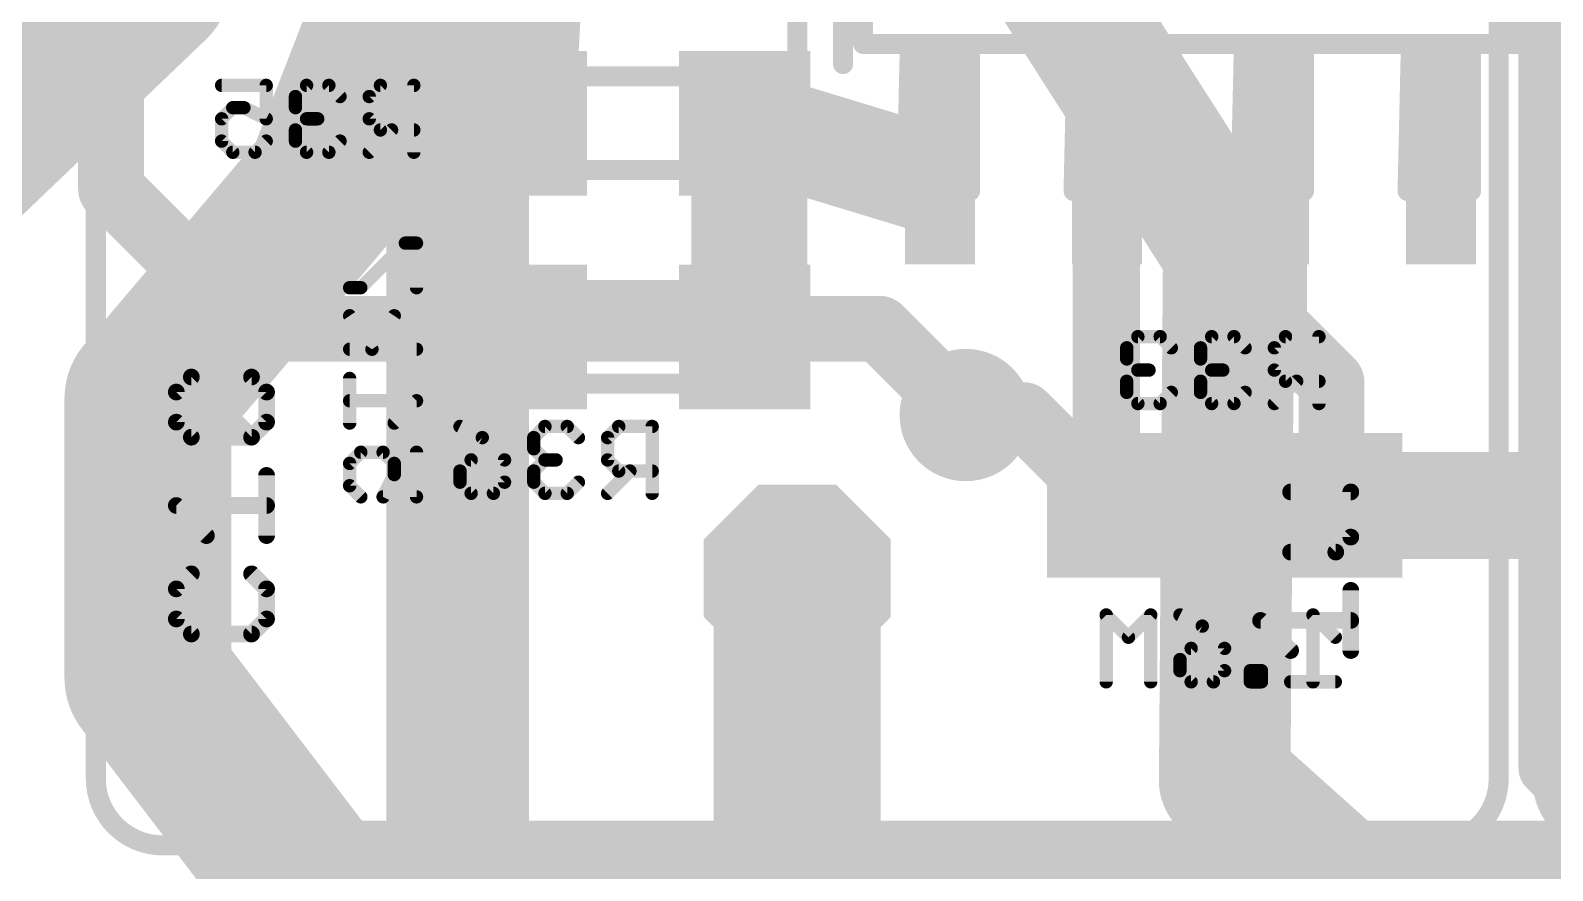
# Model space of a CAD drawing. Header units: inches. Extents: x -5 to 142, y -3 to 122.
# Drawn here: x 12.17 to 23.74, y 45.97 to 52.36 of the extents above; entities that cross this region are included whole.
import ezdxf

# ---------------------------------------------------------------- set-up
doc = ezdxf.new("R2010")
doc.units = ezdxf.units.IN
doc.header["$MEASUREMENT"] = 0
for name, color, linetype in [('1', 22, 'Continuous'), ('15', 22, 'Continuous'), ('16', 175, 'Continuous'), ('17', 82, 'Continuous'), ('18', 82, 'Continuous'), ('2', 175, 'Continuous'), ('21', 253, 'Continuous'), ('22', 253, 'Continuous'), ('25', 253, 'Continuous'), ('26', 253, 'Continuous'), ('27', 253, 'Continuous'), ('28', 253, 'Continuous'), ('52', 253, 'Continuous')]:
    doc.layers.add(name, color=color, linetype=linetype)

# ---------------------------------------------------------------- blocks, each defined once
blk = doc.blocks.new('OCTAGONP')
at = {"const_width": 0.5}
blk.add_lwpolyline([(-0.25, -0.1036), (-0.25, 0.1036), (-0.1036, 0.25), (0.1036, 0.25), (0.25, 0.1036), (0.25, -0.1036), (0.1036, -0.25), (-0.1036, -0.25), (-0.25, -0.1036), (-0.25, 0.1036)], dxfattribs=at)
blk = doc.blocks.new('ROUNDP')
at = {"const_width": 0.5}
blk.add_lwpolyline([(0, -0.25, 1), (0, 0.25, 1), (0, -0.25)], format="xyb", dxfattribs=at)
blk = doc.blocks.new('RECT')
blk.add_solid([(-0.5, -0.5), (0.5, -0.5), (-0.5, 0.5), (0.5, 0.5)])
blk = doc.blocks.new('ROUNDV')
at = {"const_width": 0.5}
blk.add_lwpolyline([(0, -0.25, 1), (0, 0.25, 1), (0, -0.25)], format="xyb", dxfattribs=at)

msp = doc.modelspace()

# ---------------------------------------------------------------- linework, layer by layer
at = {"layer": '1'}
for points, const_width in [([(15.46, 74.25), (15.46, 41.165)], 1), ([(19.625, 53.2812), (21.2812, 50.6875)], 1), ([(21.2812, 50.6875), (21.25, 46.6562)], 1), ([(18, 44.81), (18, 48.197)], 1.27), ([(21.25, 46.6562), (22.75, 45.3125)], 1)]:
    msp.add_lwpolyline(points, dxfattribs=dict(at, const_width=const_width))
for points, const_width in [([(21.5312, 50.6856, 1), (21.0313, 50.6894)], 0.5), ([(21.0705, 50.553, 1), (21.492, 50.822)], 0.5), ([(18.3175, 48.197, 1), (17.6825, 48.197)], 0.635), ([(21.4168, 46.8425, 1), (21.0832, 46.47)], 0.5), ([(21, 46.6582, 1), (21.5, 46.6543)], 0.5)]:
    msp.add_lwpolyline(points, format="xyb", dxfattribs=dict(at, const_width=const_width))
at = {"layer": '15'}
for points, const_width in [([(12.7812, 51.1562), (12.7812, 65.4688)], 0.5), ([(23.6875, 61.125), (23.6875, 46.75)], 0.4064), ([(13.8438, 50.0938), (12.7812, 51.1562)], 0.5), ([(18.625, 50.0938), (13.8438, 50.0938)], 0.5), ([(19.2812, 49.4375), (18.625, 50.0938)], 0.5), ([(23.6875, 46.75), (24.4375, 46)], 0.4064)]:
    msp.add_lwpolyline(points, dxfattribs=dict(at, const_width=const_width))
for points, const_width in [([(12.8696, 51.2446, 1), (12.6929, 51.0679)], 0.25), ([(12.6562, 51.1562, 1), (12.9062, 51.1562)], 0.25), ([(13.8438, 50.2188, 1), (13.8438, 49.9688)], 0.25), ([(13.7554, 50.0054, 1), (13.9321, 50.1821)], 0.25), ([(18.7134, 50.1821, 1), (18.5366, 50.0054)], 0.25), ([(18.625, 49.9688, 1), (18.625, 50.2188)], 0.25), ([(19.1929, 49.3491, 1), (19.3696, 49.5259)], 0.25), ([(23.7593, 46.8218, 1), (23.6157, 46.6782)], 0.2032), ([(23.5859, 46.75, 1), (23.7891, 46.75)], 0.2032)]:
    msp.add_lwpolyline(points, format="xyb", dxfattribs=dict(at, const_width=const_width))
at = {"layer": '16'}
for points, const_width in [([(13.0625, 52.75), (13.0625, 55.5)], 1.27), ([(14.4375, 51.1875), (15.5, 53.925)], 1.27), ([(15.9, 51.6562), (16.025, 53.9)], 0.8128), ([(10.1875, 50), (13.0625, 52.75)], 1.27), ([(17.6, 51.6562), (17.6, 50.0312)], 0.8128), ([(17.6, 51.6562), (18.9375, 51.25)], 0.8128), ([(13.0625, 49.5625), (14.4375, 51.1875)], 1.27), ([(20.355, 51.4142), (20.3438, 51.403)], 0.5), ([(20.3438, 51.403), (20.3438, 48.8125)], 0.5), ([(20.355, 51.4142), (20.355, 48.795)], 0.5), ([(21.625, 51.4142), (21.625, 50.125)], 0.5), ([(18.9375, 51.25), (19.085, 51.4142)], 0.4064), ([(21.625, 50.125), (22.0625, 49.6875)], 0.5), ([(13.0625, 47.4375), (13.0625, 49.5625)], 1.27), ([(22.0625, 49.6875), (22.0625, 48.7875)], 0.5), ([(19.7188, 49.4375), (19.2812, 49.4375)], 0.5), ([(20.3438, 48.8125), (19.7188, 49.4375)], 0.5), ([(22.1, 48.75), (24.85, 48.75)], 0.8128), ([(20.355, 48.795), (20.4, 48.75)], 0.5), ([(22.0625, 48.7875), (22.1, 48.75)], 0.5), ([(14.375, 45.7188), (13.0625, 47.4375)], 1.27), ([(26.8125, 45.7188), (14.375, 45.7188)], 1.27)]:
    msp.add_lwpolyline(points, dxfattribs=dict(at, const_width=const_width))
for points, const_width in [([(13.282, 52.5206, 1), (12.843, 52.9794)], 0.635), ([(12.745, 52.75, 1), (13.38, 52.75)], 0.635), ([(17.6591, 51.8507, 1), (17.5409, 51.4618)], 0.4064), ([(17.8032, 51.6562, 1), (17.3968, 51.6562)], 0.4064), ([(15.6971, 51.6676, 1), (16.1029, 51.6449)], 0.4064), ([(14.6799, 50.9824, 1), (14.1951, 51.3926)], 0.635), ([(18.8784, 51.0556, 1), (18.9966, 51.4444)], 0.4064), ([(20.4688, 51.403, 1), (20.2188, 51.403)], 0.25), ([(20.48, 51.4142, 1), (20.23, 51.4142)], 0.25), ([(20.4434, 51.3259, 1), (20.2666, 51.5026)], 0.25), ([(21.75, 51.4142, 1), (21.5, 51.4142)], 0.25), ([(14.1415, 51.3024, 1), (14.7335, 51.0726)], 0.635), ([(19.1606, 51.3464, 1), (19.0094, 51.4821)], 0.2032), ([(20.2554, 51.4914, 1), (20.4321, 51.3146)], 0.25), ([(18.8619, 51.3179, 1), (19.0131, 51.1821)], 0.2032), ([(21.7134, 50.2134, 1), (21.5366, 50.0366)], 0.25), ([(21.5, 50.125, 1), (21.75, 50.125)], 0.25), ([(13.38, 49.5625, 1), (12.745, 49.5625)], 0.635), ([(17.3968, 50.0312, 1), (17.8032, 50.0312)], 0.4064), ([(12.8201, 49.7676, 1), (13.3049, 49.3574)], 0.635), ([(22.1875, 49.6875, 1), (21.9375, 49.6875)], 0.25), ([(21.9741, 49.5991, 1), (22.1509, 49.7759)], 0.25), ([(19.2812, 49.5625, 1), (19.2812, 49.3125)], 0.25), ([(19.8071, 49.5259, 1), (19.6304, 49.3491)], 0.25), ([(19.7188, 49.3125, 1), (19.7188, 49.5625)], 0.25), ([(22.1, 48.9532, 1), (22.1, 48.5468)], 0.4064), ([(20.4434, 48.8834, 1), (20.2666, 48.7066)], 0.25), ([(20.2554, 48.7241, 1), (20.4321, 48.9009)], 0.25), ([(20.3116, 48.6616, 1), (20.4884, 48.8384)], 0.25), ([(22.1509, 48.8759, 1), (21.9741, 48.6991)], 0.25), ([(22.0116, 48.6616, 1), (22.1884, 48.8384)], 0.25), ([(20.2188, 48.8125, 1), (20.4688, 48.8125)], 0.25), ([(20.23, 48.795, 1), (20.48, 48.795)], 0.25), ([(21.9375, 48.7875, 1), (22.1875, 48.7875)], 0.25), ([(13.3148, 47.6302, 1), (12.8102, 47.2448)], 0.635), ([(12.745, 47.4375, 1), (13.38, 47.4375)], 0.635), ([(14.375, 46.0363, 1), (14.375, 45.4012)], 0.635), ([(14.1227, 45.5261, 1), (14.6273, 45.9114)], 0.635)]:
    msp.add_lwpolyline(points, format="xyb", dxfattribs=dict(at, const_width=const_width))
at = {"layer": '2', "const_width": 1}
msp.add_lwpolyline([(15.375, 44.1875), (15.375, 63.5625)], dxfattribs=at)
at = {"layer": '21', "const_width": 0.1524}
for points in [[(12.666, 46.673), (12.666, 72.327)], [(23.334, 72.327), (23.334, 46.673)], [(23.666, 46.673), (23.666, 72.327)], [(18, 66.231), (18, 49.848)], [(22.826, 46.165), (13.174, 46.165)]]:
    msp.add_lwpolyline(points, dxfattribs=at)
at = {"layer": '21'}
for points, const_width in [([(17.9619, 49.848, 1), (18.0381, 49.848)], 0.0762), ([(12.666, 46.673, 0.4142), (13.174, 46.165)], 0.1524), ([(12.7041, 46.673, 1), (12.6279, 46.673)], 0.0762), ([(12.6279, 46.673, 1), (12.7041, 46.673)], 0.0762), ([(22.826, 46.165, 0.4142), (23.334, 46.673)], 0.1524), ([(23.3721, 46.673, 1), (23.2959, 46.673)], 0.0762), ([(23.2959, 46.673, 1), (23.3721, 46.673)], 0.0762), ([(23.666, 46.673, 0.4142), (24.174, 46.165)], 0.1524), ([(23.7041, 46.673, 1), (23.6279, 46.673)], 0.0762), ([(23.6279, 46.673, 1), (23.7041, 46.673)], 0.0762), ([(13.174, 46.2031, 1), (13.174, 46.1269)], 0.0762), ([(13.174, 46.1269, 1), (13.174, 46.2031)], 0.0762), ([(22.826, 46.2031, 1), (22.826, 46.1269)], 0.0762), ([(22.826, 46.1269, 1), (22.826, 46.2031)], 0.0762)]:
    msp.add_lwpolyline(points, format="xyb", dxfattribs=dict(at, const_width=const_width))
at = {"layer": '22', "const_width": 0.1524}
for points in [[(18.3484, 52.1064), (18.3484, 56.3736)], [(23.6316, 56.3736), (23.6316, 52.1064)]]:
    msp.add_lwpolyline(points, dxfattribs=at)
at = {"layer": '22', "const_width": 0.0762}
for points in [[(18.3103, 52.1064, 1), (18.3865, 52.1064)], [(23.5935, 52.1064, 1), (23.6697, 52.1064)]]:
    msp.add_lwpolyline(points, format="xyb", dxfattribs=at)
at = {"layer": '25', "const_width": 0.127}
for points in [[(13.2779, 49.6123), (13.3923, 49.7267)], [(13.3923, 49.7267), (13.8499, 49.7267)], [(13.8499, 49.2691), (13.3923, 49.7267)], [(13.8499, 49.7267), (13.9643, 49.6123)], [(13.2779, 49.3835), (13.2779, 49.6123)], [(13.9643, 49.6123), (13.9643, 49.3835)], [(13.3923, 49.2691), (13.2779, 49.3835)], [(13.9643, 49.3835), (13.8499, 49.2691)], [(13.8499, 49.2691), (13.3923, 49.2691)], [(13.9643, 48.5207), (13.9643, 48.9783)], [(13.5067, 48.5207), (13.2779, 48.7495)], [(13.2779, 48.7495), (13.9643, 48.7495)], [(13.3923, 48.2298), (13.2779, 48.1154)], [(13.9643, 48.1154), (13.8499, 48.2298)], [(13.2779, 48.1154), (13.2779, 47.8867)], [(13.9643, 47.8867), (13.9643, 48.1154)], [(13.2779, 47.8867), (13.3923, 47.7723)], [(13.8499, 47.7723), (13.9643, 47.8867)], [(13.3923, 47.7723), (13.8499, 47.7723)]]:
    msp.add_lwpolyline(points, dxfattribs=at)
at = {"layer": '25', "const_width": 0.0635}
for points in [[(13.3923, 49.7584, 1), (13.3923, 49.6949)], [(13.4148, 49.7491, 1), (13.3699, 49.7042)], [(13.4148, 49.7042, 1), (13.3699, 49.7491)], [(13.8724, 49.7491, 1), (13.8275, 49.7042)], [(13.8499, 49.6949, 1), (13.8499, 49.7584)], [(13.3097, 49.6123, 1), (13.2462, 49.6123)], [(13.2555, 49.6347, 1), (13.3004, 49.5898)], [(13.9961, 49.6123, 1), (13.9325, 49.6123)], [(13.9418, 49.5898, 1), (13.9868, 49.6347)], [(13.3004, 49.4059, 1), (13.2555, 49.361)], [(13.9868, 49.361, 1), (13.9418, 49.4059)], [(13.2462, 49.3835, 1), (13.3097, 49.3835)], [(13.3923, 49.3008, 1), (13.3923, 49.2373)], [(13.3699, 49.2466, 1), (13.4148, 49.2915)], [(13.8275, 49.2915, 1), (13.8724, 49.2466)], [(13.8275, 49.2466, 1), (13.8724, 49.2915)], [(13.8499, 49.2373, 1), (13.8499, 49.3008)], [(13.9325, 49.3835, 1), (13.9961, 49.3835)], [(13.9961, 48.9783, 1), (13.9325, 48.9783)], [(13.2779, 48.7812, 1), (13.2779, 48.7177)], [(13.3004, 48.7719, 1), (13.2555, 48.727)], [(13.9643, 48.7177, 1), (13.9643, 48.7812)], [(13.4843, 48.4982, 1), (13.5292, 48.5431)], [(13.9325, 48.5207, 1), (13.9961, 48.5207)], [(13.4148, 48.2074, 1), (13.3699, 48.2523)], [(13.8724, 48.2523, 1), (13.8275, 48.2074)], [(13.3097, 48.1154, 1), (13.2462, 48.1154)], [(13.2555, 48.1379, 1), (13.3004, 48.093)], [(13.9961, 48.1154, 1), (13.9325, 48.1154)], [(13.9418, 48.093, 1), (13.9868, 48.1379)], [(13.3004, 47.9091, 1), (13.2555, 47.8642)], [(13.9868, 47.8642, 1), (13.9418, 47.9091)], [(13.2462, 47.8867, 1), (13.3097, 47.8867)], [(13.3923, 47.804, 1), (13.3923, 47.7405)], [(13.3699, 47.7498, 1), (13.4148, 47.7947)], [(13.8275, 47.7947, 1), (13.8724, 47.7498)], [(13.8499, 47.7405, 1), (13.8499, 47.804)], [(13.9325, 47.8867, 1), (13.9961, 47.8867)]]:
    msp.add_lwpolyline(points, format="xyb", dxfattribs=at)
at = {"layer": '26', "const_width": 0.1016}
for points in [[(13.6226, 51.9442), (13.9616, 51.9442)], [(13.9616, 51.9442), (13.9616, 51.69)], [(14.2687, 51.9442), (14.1839, 51.8595)], [(14.4382, 51.9442), (14.2687, 51.9442)], [(14.5229, 51.8595), (14.4382, 51.9442)], [(14.83, 51.9442), (14.7452, 51.8595)], [(15.0842, 51.9442), (14.83, 51.9442)], [(15.0842, 51.4358), (15.0842, 51.9442)], [(14.1839, 51.8595), (14.1839, 51.7748)], [(14.7452, 51.8595), (14.7452, 51.69)], [(13.7074, 51.7748), (13.6226, 51.69)], [(13.6226, 51.69), (13.6226, 51.5205)], [(13.7921, 51.7748), (13.7074, 51.7748)], [(13.9616, 51.69), (13.7921, 51.7748)], [(14.1839, 51.7748), (14.2687, 51.69)], [(14.2687, 51.69), (14.1839, 51.6053)], [(14.2687, 51.69), (14.3534, 51.69)], [(14.7452, 51.69), (14.83, 51.6053)], [(14.1839, 51.6053), (14.1839, 51.5205)], [(14.9147, 51.6053), (14.7452, 51.4358)], [(14.83, 51.6053), (15.0842, 51.6053)], [(13.6226, 51.5205), (13.7074, 51.4358)], [(13.8768, 51.4358), (13.9616, 51.5205)], [(14.1839, 51.5205), (14.2687, 51.4358)], [(14.4382, 51.4358), (14.5229, 51.5205)], [(13.7074, 51.4358), (13.8768, 51.4358)], [(14.2687, 51.4358), (14.4382, 51.4358)], [(20.5901, 50.0334), (20.5053, 49.9486)], [(20.7595, 50.0334), (20.5901, 50.0334)], [(20.8443, 49.9486), (20.7595, 50.0334)], [(21.1514, 50.0334), (21.0666, 49.9486)], [(21.3208, 50.0334), (21.1514, 50.0334)], [(21.4056, 49.9486), (21.3208, 50.0334)], [(21.7127, 50.0334), (21.6279, 49.9486)], [(21.9669, 50.0334), (21.7127, 50.0334)], [(21.9669, 49.525), (21.9669, 50.0334)], [(20.5053, 49.9486), (20.5053, 49.8639)], [(20.5053, 49.8639), (20.5901, 49.7792)], [(21.0666, 49.9486), (21.0666, 49.8639)], [(21.0666, 49.8639), (21.1514, 49.7792)], [(21.6279, 49.9486), (21.6279, 49.7792)], [(20.5901, 49.7792), (20.5053, 49.6944)], [(20.5901, 49.7792), (20.6748, 49.7792)], [(21.1514, 49.7792), (21.0666, 49.6944)], [(21.1514, 49.7792), (21.2361, 49.7792)], [(21.6279, 49.7792), (21.7127, 49.6944)], [(20.5053, 49.6944), (20.5053, 49.6097)], [(20.5053, 49.6097), (20.5901, 49.525)], [(20.7595, 49.525), (20.8443, 49.6097)], [(21.0666, 49.6944), (21.0666, 49.6097)], [(21.0666, 49.6097), (21.1514, 49.525)], [(21.3208, 49.525), (21.4056, 49.6097)], [(21.7974, 49.6944), (21.6279, 49.525)], [(21.7127, 49.6944), (21.9669, 49.6944)], [(20.5901, 49.525), (20.7595, 49.525)], [(21.1514, 49.525), (21.3208, 49.525)], [(15.4351, 49.3505), (15.6046, 49.2657)], [(15.6046, 49.2657), (15.7741, 49.0963)], [(16.0812, 49.3505), (15.9964, 49.2657)], [(15.9964, 49.2657), (15.9964, 49.181)], [(16.2507, 49.3505), (16.0812, 49.3505)], [(16.3354, 49.2657), (16.2507, 49.3505)], [(16.6425, 49.3505), (16.5577, 49.2657)], [(16.5577, 49.2657), (16.5577, 49.0963)], [(16.8967, 49.3505), (16.6425, 49.3505)], [(16.8967, 48.8421), (16.8967, 49.3505)], [(15.9964, 49.181), (16.0812, 49.0963)], [(15.4351, 49.0115), (15.5199, 49.0963)], [(15.5199, 49.0963), (15.7741, 49.0963)], [(15.7741, 49.0963), (15.7741, 48.9268)], [(16.0812, 49.0963), (15.9964, 49.0115)], [(16.0812, 49.0963), (16.1659, 49.0963)], [(16.5577, 49.0963), (16.6425, 49.0115)], [(15.4351, 48.9268), (15.4351, 49.0115)], [(15.5199, 48.8421), (15.4351, 48.9268)], [(15.7741, 48.9268), (15.6893, 48.8421)], [(15.9964, 49.0115), (15.9964, 48.9268)], [(15.9964, 48.9268), (16.0812, 48.8421)], [(16.2507, 48.8421), (16.3354, 48.9268)], [(16.7272, 49.0115), (16.5577, 48.8421)], [(16.6425, 49.0115), (16.8967, 49.0115)], [(15.6893, 48.8421), (15.5199, 48.8421)], [(16.0812, 48.8421), (16.2507, 48.8421)]]:
    msp.add_lwpolyline(points, dxfattribs=at)
at = {"layer": '26', "const_width": 0.0508}
for points in [[(13.6226, 51.9696, 1), (13.6226, 51.9188)], [(13.987, 51.9442, 1), (13.9362, 51.9442)], [(13.9616, 51.9188, 1), (13.9616, 51.9696)], [(14.2687, 51.9696, 1), (14.2687, 51.9188)], [(14.2866, 51.9263, 1), (14.2507, 51.9622)], [(14.4561, 51.9622, 1), (14.4202, 51.9263)], [(14.4382, 51.9188, 1), (14.4382, 51.9696)], [(14.83, 51.9696, 1), (14.83, 51.9188)], [(14.8479, 51.9263, 1), (14.812, 51.9622)], [(15.1096, 51.9442, 1), (15.0588, 51.9442)], [(15.0842, 51.9188, 1), (15.0842, 51.9696)], [(14.2093, 51.8595, 1), (14.1585, 51.8595)], [(14.166, 51.8775, 1), (14.2019, 51.8415)], [(14.5049, 51.8415, 1), (14.5409, 51.8775)], [(14.7706, 51.8595, 1), (14.7198, 51.8595)], [(14.7273, 51.8775, 1), (14.7632, 51.8415)], [(13.648, 51.69, 1), (13.5972, 51.69)], [(13.7074, 51.8002, 1), (13.7074, 51.7494)], [(13.7253, 51.7568, 1), (13.6894, 51.7927)], [(13.8035, 51.7975, 1), (13.7807, 51.752)], [(13.7921, 51.7494, 1), (13.7921, 51.8002)], [(14.1585, 51.7748, 1), (14.2093, 51.7748)], [(14.2019, 51.7927, 1), (14.166, 51.7568)], [(14.2687, 51.7154, 1), (14.2687, 51.6646)], [(14.2866, 51.6721, 1), (14.2507, 51.708)], [(14.3534, 51.6646, 1), (14.3534, 51.7154)], [(14.7632, 51.708, 1), (14.7273, 51.6721)], [(13.6047, 51.708, 1), (13.6406, 51.6721)], [(13.9362, 51.69, 1), (13.987, 51.69)], [(13.9502, 51.6673, 1), (13.9729, 51.7127)], [(14.2093, 51.6053, 1), (14.1585, 51.6053)], [(14.166, 51.6232, 1), (14.2019, 51.5873)], [(14.2507, 51.6721, 1), (14.2866, 51.708)], [(14.7198, 51.69, 1), (14.7706, 51.69)], [(14.83, 51.6307, 1), (14.83, 51.5799)], [(14.812, 51.5873, 1), (14.8479, 51.6232)], [(14.9327, 51.5873, 1), (14.8968, 51.6232)], [(15.0842, 51.5799, 1), (15.0842, 51.6307)], [(13.5972, 51.5205, 1), (13.648, 51.5205)], [(13.6406, 51.5385, 1), (13.6047, 51.5026)], [(13.9795, 51.5026, 1), (13.9436, 51.5385)], [(14.1585, 51.5205, 1), (14.2093, 51.5205)], [(14.2019, 51.5385, 1), (14.166, 51.5026)], [(14.5409, 51.5026, 1), (14.5049, 51.5385)], [(13.7074, 51.4612, 1), (13.7074, 51.4104)], [(13.6894, 51.4178, 1), (13.7253, 51.4538)], [(13.8589, 51.4538, 1), (13.8948, 51.4178)], [(13.8768, 51.4104, 1), (13.8768, 51.4612)], [(14.2687, 51.4612, 1), (14.2687, 51.4104)], [(14.2507, 51.4178, 1), (14.2866, 51.4538)], [(14.4202, 51.4538, 1), (14.4561, 51.4178)], [(14.4382, 51.4104, 1), (14.4382, 51.4612)], [(14.7273, 51.4538, 1), (14.7632, 51.4178)], [(15.0588, 51.4358, 1), (15.1096, 51.4358)], [(20.5901, 50.0588, 1), (20.5901, 50.008)], [(20.608, 50.0154, 1), (20.5721, 50.0513)], [(20.7775, 50.0513, 1), (20.7416, 50.0154)], [(20.7595, 50.008, 1), (20.7595, 50.0588)], [(21.1514, 50.0588, 1), (21.1514, 50.008)], [(21.1693, 50.0154, 1), (21.1334, 50.0513)], [(21.3388, 50.0513, 1), (21.3029, 50.0154)], [(21.3208, 50.008, 1), (21.3208, 50.0588)], [(21.7127, 50.0588, 1), (21.7127, 50.008)], [(21.7306, 50.0154, 1), (21.6947, 50.0513)], [(21.9923, 50.0334, 1), (21.9415, 50.0334)], [(21.9669, 50.008, 1), (21.9669, 50.0588)], [(20.5233, 49.8819, 1), (20.4873, 49.8459)], [(20.5307, 49.9486, 1), (20.4799, 49.9486)], [(20.4873, 49.9666, 1), (20.5233, 49.9307)], [(20.4799, 49.8639, 1), (20.5307, 49.8639)], [(20.8263, 49.9307, 1), (20.8622, 49.9666)], [(21.092, 49.9486, 1), (21.0412, 49.9486)], [(21.0846, 49.8819, 1), (21.0487, 49.8459)], [(21.0412, 49.8639, 1), (21.092, 49.8639)], [(21.0487, 49.9666, 1), (21.0846, 49.9307)], [(21.3876, 49.9307, 1), (21.4235, 49.9666)], [(21.6533, 49.9486, 1), (21.6025, 49.9486)], [(21.61, 49.9666, 1), (21.6459, 49.9307)], [(20.5901, 49.8046, 1), (20.5901, 49.7538)], [(20.608, 49.7612, 1), (20.5721, 49.7971)], [(20.5721, 49.7612, 1), (20.608, 49.7971)], [(20.6748, 49.7538, 1), (20.6748, 49.8046)], [(21.1514, 49.8046, 1), (21.1514, 49.7538)], [(21.1693, 49.7612, 1), (21.1334, 49.7971)], [(21.1334, 49.7612, 1), (21.1693, 49.7971)], [(21.2361, 49.7538, 1), (21.2361, 49.8046)], [(21.6025, 49.7792, 1), (21.6533, 49.7792)], [(21.6459, 49.7971, 1), (21.61, 49.7612)], [(20.5307, 49.6944, 1), (20.4799, 49.6944)], [(20.4873, 49.7124, 1), (20.5233, 49.6765)], [(20.5233, 49.6276, 1), (20.4873, 49.5917)], [(20.8622, 49.5917, 1), (20.8263, 49.6276)], [(21.092, 49.6944, 1), (21.0412, 49.6944)], [(21.0487, 49.7124, 1), (21.0846, 49.6765)], [(21.0846, 49.6276, 1), (21.0487, 49.5917)], [(21.4235, 49.5917, 1), (21.3876, 49.6276)], [(21.7127, 49.7198, 1), (21.7127, 49.669)], [(21.6947, 49.6765, 1), (21.7306, 49.7124)], [(21.8154, 49.6765, 1), (21.7794, 49.7124)], [(21.9669, 49.669, 1), (21.9669, 49.7198)], [(20.4799, 49.6097, 1), (20.5307, 49.6097)], [(20.5901, 49.5503, 1), (20.5901, 49.4996)], [(20.5721, 49.507, 1), (20.608, 49.5429)], [(20.7416, 49.5429, 1), (20.7775, 49.507)], [(20.7595, 49.4996, 1), (20.7595, 49.5503)], [(21.0412, 49.6097, 1), (21.092, 49.6097)], [(21.1514, 49.5503, 1), (21.1514, 49.4996)], [(21.1334, 49.507, 1), (21.1693, 49.5429)], [(21.3029, 49.5429, 1), (21.3388, 49.507)], [(21.3208, 49.4996, 1), (21.3208, 49.5503)], [(21.61, 49.5429, 1), (21.6459, 49.507)], [(21.9415, 49.525, 1), (21.9923, 49.525)], [(15.4465, 49.3732, 1), (15.4238, 49.3278)], [(15.6226, 49.2837, 1), (15.5866, 49.2478)], [(15.5932, 49.243, 1), (15.616, 49.2885)], [(16.0218, 49.2657, 1), (15.971, 49.2657)], [(15.9785, 49.2837, 1), (16.0144, 49.2478)], [(16.0812, 49.3759, 1), (16.0812, 49.3251)], [(16.0991, 49.3325, 1), (16.0632, 49.3684)], [(16.2686, 49.3684, 1), (16.2327, 49.3325)], [(16.2507, 49.3251, 1), (16.2507, 49.3759)], [(16.3174, 49.2478, 1), (16.3534, 49.2837)], [(16.5831, 49.2657, 1), (16.5323, 49.2657)], [(16.5398, 49.2837, 1), (16.5757, 49.2478)], [(16.6425, 49.3759, 1), (16.6425, 49.3251)], [(16.6604, 49.3325, 1), (16.6245, 49.3684)], [(16.9221, 49.3505, 1), (16.8713, 49.3505)], [(16.8967, 49.3251, 1), (16.8967, 49.3759)], [(16.0144, 49.199, 1), (15.9785, 49.163)], [(15.971, 49.181, 1), (16.0218, 49.181)], [(15.5199, 49.1217, 1), (15.5199, 49.0709)], [(15.5378, 49.0783, 1), (15.5019, 49.1142)], [(15.7995, 49.0963, 1), (15.7487, 49.0963)], [(15.7561, 49.0783, 1), (15.792, 49.1142)], [(15.7741, 49.0709, 1), (15.7741, 49.1217)], [(16.0812, 49.1217, 1), (16.0812, 49.0709)], [(16.0991, 49.0783, 1), (16.0632, 49.1142)], [(16.0632, 49.0783, 1), (16.0991, 49.1142)], [(16.1659, 49.0709, 1), (16.1659, 49.1217)], [(16.5323, 49.0963, 1), (16.5831, 49.0963)], [(16.5757, 49.1142, 1), (16.5398, 49.0783)], [(15.4605, 49.0115, 1), (15.4097, 49.0115)], [(15.4172, 49.0295, 1), (15.4531, 48.9936)], [(15.4531, 48.9447, 1), (15.4172, 48.9088)], [(15.792, 48.9088, 1), (15.7561, 48.9447)], [(16.0218, 49.0115, 1), (15.971, 49.0115)], [(15.9785, 49.0295, 1), (16.0144, 48.9936)], [(16.0144, 48.9447, 1), (15.9785, 48.9088)], [(16.3534, 48.9088, 1), (16.3174, 48.9447)], [(16.6425, 49.0369, 1), (16.6425, 48.9861)], [(16.6245, 48.9936, 1), (16.6604, 49.0295)], [(16.7452, 48.9936, 1), (16.7093, 49.0295)], [(16.8967, 48.9861, 1), (16.8967, 49.0369)], [(15.4097, 48.9268, 1), (15.4605, 48.9268)], [(15.5199, 48.8674, 1), (15.5199, 48.8167)], [(15.5019, 48.8241, 1), (15.5378, 48.86)], [(15.6714, 48.86, 1), (15.7073, 48.8241)], [(15.6893, 48.8167, 1), (15.6893, 48.8674)], [(15.7487, 48.9268, 1), (15.7995, 48.9268)], [(15.971, 48.9268, 1), (16.0218, 48.9268)], [(16.0812, 48.8674, 1), (16.0812, 48.8167)], [(16.0632, 48.8241, 1), (16.0991, 48.86)], [(16.2327, 48.86, 1), (16.2686, 48.8241)], [(16.2507, 48.8167, 1), (16.2507, 48.8674)], [(16.5398, 48.86, 1), (16.5757, 48.8241)], [(16.8713, 48.8421, 1), (16.9221, 48.8421)]]:
    msp.add_lwpolyline(points, format="xyb", dxfattribs=at)
at = {"layer": '27', "const_width": 0.127}
for points in [[(22.2093, 48.8527), (21.7517, 48.8527)], [(22.2093, 48.5095), (22.2093, 48.8527)], [(22.0949, 48.3951), (22.2093, 48.5095)], [(21.7517, 48.3951), (22.0949, 48.3951)], [(22.2093, 47.6467), (22.2093, 48.1043)], [(21.7517, 47.6467), (21.5229, 47.8755)], [(21.5229, 47.8755), (22.2093, 47.8755)]]:
    msp.add_lwpolyline(points, dxfattribs=at)
at = {"layer": '27', "const_width": 0.0635}
for points in [[(21.7517, 48.8844, 1), (21.7517, 48.8209)], [(22.2411, 48.8527, 1), (22.1776, 48.8527)], [(22.2093, 48.8209, 1), (22.2093, 48.8844)], [(22.1776, 48.5095, 1), (22.2411, 48.5095)], [(22.2318, 48.487, 1), (22.1868, 48.5319)], [(21.7517, 48.4268, 1), (21.7517, 48.3633)], [(22.0725, 48.4175, 1), (22.1174, 48.3726)], [(22.0949, 48.3633, 1), (22.0949, 48.4268)], [(22.2411, 48.1043, 1), (22.1776, 48.1043)], [(21.5229, 47.9072, 1), (21.5229, 47.8437)], [(21.5454, 47.8979, 1), (21.5005, 47.853)], [(22.2093, 47.8437, 1), (22.2093, 47.9072)], [(21.7293, 47.6242, 1), (21.7742, 47.6691)], [(22.1776, 47.6467, 1), (22.2411, 47.6467)]]:
    msp.add_lwpolyline(points, format="xyb", dxfattribs=at)
at = {"layer": '28', "const_width": 0.1016}
for points in [[(15.0199, 50.7447), (14.6809, 50.4057)], [(15.1046, 50.7447), (15.0199, 50.7447)], [(15.1046, 50.4057), (15.1046, 50.7447)], [(14.6809, 50.4057), (14.5962, 50.4057)], [(14.5962, 50.1922), (14.7657, 49.938)], [(14.7657, 49.938), (14.9352, 50.1922)], [(14.5962, 49.938), (15.1046, 49.938)], [(14.5962, 49.3767), (14.5962, 49.7156)], [(15.1046, 49.5461), (14.5962, 49.5461)], [(14.9352, 49.3767), (15.1046, 49.5461)], [(14.6809, 49.1543), (14.5962, 49.0696)], [(14.8504, 49.1543), (14.6809, 49.1543)], [(14.9352, 49.0696), (14.8504, 49.1543)], [(15.1046, 49.1543), (15.1046, 48.8154)], [(14.5962, 49.0696), (14.5962, 48.9001)], [(14.9352, 48.9848), (14.9352, 49.0696)], [(14.8504, 48.8154), (14.9352, 48.9848)], [(14.5962, 48.9001), (14.6809, 48.8154)], [(15.1046, 48.8154), (14.8504, 48.8154)], [(20.5185, 47.7477), (20.3491, 47.9171)], [(20.3491, 47.9171), (20.3491, 47.4087)], [(20.688, 47.9171), (20.5185, 47.7477)], [(20.688, 47.4087), (20.688, 47.9171)], [(20.9104, 47.9171), (21.0799, 47.8324)], [(22.0913, 47.7477), (21.9218, 47.9171)], [(21.9218, 47.9171), (21.9218, 47.4087)], [(21.0799, 47.8324), (21.2493, 47.6629)], [(20.9104, 47.5782), (20.9951, 47.6629)], [(20.9951, 47.6629), (21.2493, 47.6629)], [(21.2493, 47.6629), (21.2493, 47.4934)], [(20.9104, 47.4934), (20.9104, 47.5782)], [(20.9951, 47.4087), (20.9104, 47.4934)], [(21.1646, 47.4087), (20.9951, 47.4087)], [(21.2493, 47.4934), (21.1646, 47.4087)], [(21.53, 47.4934), (21.4452, 47.4934)], [(21.4452, 47.4934), (21.4452, 47.4087)], [(21.4452, 47.4087), (21.53, 47.4087)], [(21.53, 47.4087), (21.53, 47.4934)], [(22.0913, 47.4087), (21.7523, 47.4087)]]:
    msp.add_lwpolyline(points, dxfattribs=at)
at = {"layer": '28', "const_width": 0.0508}
for points in [[(15.0199, 50.7701, 1), (15.0199, 50.7193)], [(15.0379, 50.7267, 1), (15.0019, 50.7627)], [(15.13, 50.7447, 1), (15.0792, 50.7447)], [(15.1046, 50.7193, 1), (15.1046, 50.7701)], [(14.5962, 50.4311, 1), (14.5962, 50.3803)], [(14.663, 50.4237, 1), (14.6989, 50.3878)], [(14.6809, 50.3803, 1), (14.6809, 50.4311)], [(15.0792, 50.4057, 1), (15.13, 50.4057)], [(14.6173, 50.2063, 1), (14.5751, 50.1781)], [(14.9563, 50.1781, 1), (14.914, 50.2063)], [(14.5962, 49.9634, 1), (14.5962, 49.9126)], [(14.7445, 49.9521, 1), (14.7868, 49.9239)], [(14.7445, 49.9239, 1), (14.7868, 49.9521)], [(15.1046, 49.9126, 1), (15.1046, 49.9634)], [(14.6216, 49.7156, 1), (14.5708, 49.7156)], [(14.5962, 49.5715, 1), (14.5962, 49.5207)], [(15.1226, 49.5282, 1), (15.0867, 49.5641)], [(15.1046, 49.5207, 1), (15.1046, 49.5715)], [(14.5708, 49.3767, 1), (14.6216, 49.3767)], [(14.9172, 49.3946, 1), (14.9531, 49.3587)], [(14.6809, 49.1797, 1), (14.6809, 49.1289)], [(14.6989, 49.1364, 1), (14.663, 49.1723)], [(14.8684, 49.1723, 1), (14.8325, 49.1364)], [(14.8504, 49.1289, 1), (14.8504, 49.1797)], [(15.13, 49.1543, 1), (15.0792, 49.1543)], [(14.6216, 49.0696, 1), (14.5708, 49.0696)], [(14.5782, 49.0875, 1), (14.6142, 49.0516)], [(14.9606, 49.0696, 1), (14.9098, 49.0696)], [(14.9172, 49.0516, 1), (14.9531, 49.0875)], [(14.9098, 48.9848, 1), (14.9606, 48.9848)], [(14.9579, 48.9735, 1), (14.9124, 48.9962)], [(14.6142, 48.9181, 1), (14.5782, 48.8821)], [(14.5708, 48.9001, 1), (14.6216, 48.9001)], [(14.663, 48.7974, 1), (14.6989, 48.8333)], [(14.8504, 48.8408, 1), (14.8504, 48.79)], [(14.8277, 48.8267, 1), (14.8731, 48.804)], [(15.1046, 48.79, 1), (15.1046, 48.8408)], [(15.0792, 48.8154, 1), (15.13, 48.8154)], [(20.367, 47.9351, 1), (20.3311, 47.8992)], [(20.3745, 47.9171, 1), (20.3237, 47.9171)], [(20.7134, 47.9171, 1), (20.6626, 47.9171)], [(20.706, 47.8992, 1), (20.6701, 47.9351)], [(20.9217, 47.9399, 1), (20.899, 47.8944)], [(21.9472, 47.9171, 1), (21.8964, 47.9171)], [(21.9398, 47.9351, 1), (21.9039, 47.8992)], [(21.0978, 47.8504, 1), (21.0619, 47.8144)], [(21.0685, 47.8097, 1), (21.0912, 47.8551)], [(20.5006, 47.7656, 1), (20.5365, 47.7297)], [(20.5006, 47.7297, 1), (20.5365, 47.7656)], [(20.9951, 47.6883, 1), (20.9951, 47.6375)], [(21.0131, 47.645, 1), (20.9772, 47.6809)], [(21.2747, 47.6629, 1), (21.2239, 47.6629)], [(21.2314, 47.645, 1), (21.2673, 47.6809)], [(21.2493, 47.6375, 1), (21.2493, 47.6883)], [(22.0733, 47.7297, 1), (22.1093, 47.7656)], [(20.9358, 47.5782, 1), (20.885, 47.5782)], [(20.8924, 47.5961, 1), (20.9283, 47.5602)], [(20.9283, 47.5114, 1), (20.8924, 47.4755)], [(20.885, 47.4934, 1), (20.9358, 47.4934)], [(20.9951, 47.4341, 1), (20.9951, 47.3833)], [(21.1646, 47.3833, 1), (21.1646, 47.4341)], [(21.2239, 47.4934, 1), (21.2747, 47.4934)], [(21.2673, 47.4755, 1), (21.2314, 47.5114)], [(21.4452, 47.5188, 1), (21.4452, 47.468)], [(21.4706, 47.4934, 1), (21.4198, 47.4934)], [(21.4452, 47.4341, 1), (21.4452, 47.3833)], [(21.5554, 47.4934, 1), (21.5046, 47.4934)], [(21.53, 47.468, 1), (21.53, 47.5188)], [(21.53, 47.3833, 1), (21.53, 47.4341)], [(21.7523, 47.4341, 1), (21.7523, 47.3833)], [(22.0913, 47.3833, 1), (22.0913, 47.4341)], [(20.3237, 47.4087, 1), (20.3745, 47.4087)], [(20.6626, 47.4087, 1), (20.7134, 47.4087)], [(20.9772, 47.3907, 1), (21.0131, 47.4267)], [(21.1466, 47.4267, 1), (21.1826, 47.3907)], [(21.4198, 47.4087, 1), (21.4706, 47.4087)], [(21.5046, 47.4087, 1), (21.5554, 47.4087)], [(21.8964, 47.4087, 1), (21.9472, 47.4087)]]:
    msp.add_lwpolyline(points, format="xyb", dxfattribs=at)
at = {"layer": '52', "const_width": 0.1524}
for points in [[(23.4792, 56.2212), (23.4792, 52.2588)], [(18.5008, 52.2588), (18.5008, 54.5448)], [(23.4792, 52.2588), (18.5008, 52.2588)], [(18.831, 51.1412), (18.8564, 52.2588)], [(18.8564, 52.2588), (19.3136, 52.2588)], [(19.3136, 52.2588), (19.3136, 51.1412)], [(20.101, 51.1412), (20.1264, 52.2588)], [(20.1264, 52.2588), (20.5836, 52.2588)], [(20.5836, 52.2588), (20.5836, 51.1412)], [(21.371, 51.1412), (21.3964, 52.2588)], [(21.3964, 52.2588), (21.8536, 52.2588)], [(21.8536, 52.2588), (21.8536, 51.1412)], [(22.641, 51.1412), (22.6664, 52.2588)], [(22.6664, 52.2588), (23.1236, 52.2334)], [(23.1236, 52.2334), (23.1236, 51.1412)], [(16.318, 52.0123), (17.182, 52.0123)], [(17.182, 51.3003), (16.318, 51.3003)], [(19.3136, 51.1412), (18.831, 51.1412)], [(20.5836, 51.1412), (20.101, 51.1412)], [(21.8536, 51.1412), (21.371, 51.1412)], [(23.1236, 51.1412), (22.641, 51.1412)], [(16.318, 50.3873), (17.182, 50.3873)], [(17.182, 49.6753), (16.318, 49.6753)], [(20.818, 49.106), (21.682, 49.106)], [(21.682, 48.394), (20.818, 48.394)]]:
    msp.add_lwpolyline(points, dxfattribs=at)
at = {"layer": '52', "const_width": 0.0762}
for points in [[(18.5008, 52.2969, 1), (18.5008, 52.2207)], [(18.8564, 52.2969, 1), (18.8564, 52.2207)], [(18.8945, 52.2579, 1), (18.8183, 52.2597)], [(19.3517, 52.2588, 1), (19.2755, 52.2588)], [(19.3136, 52.2207, 1), (19.3136, 52.2969)], [(20.1264, 52.2969, 1), (20.1264, 52.2207)], [(20.1645, 52.2579, 1), (20.0883, 52.2597)], [(20.6217, 52.2588, 1), (20.5455, 52.2588)], [(20.5836, 52.2207, 1), (20.5836, 52.2969)], [(21.3964, 52.2969, 1), (21.3964, 52.2207)], [(21.4345, 52.2579, 1), (21.3583, 52.2597)], [(21.8917, 52.2588, 1), (21.8155, 52.2588)], [(21.8536, 52.2207, 1), (21.8536, 52.2969)], [(22.6685, 52.2968, 1), (22.6643, 52.2208)], [(22.7045, 52.2579, 1), (22.6283, 52.2597)], [(23.4792, 52.2207, 1), (23.4792, 52.2969)], [(18.4627, 52.2588, 1), (18.5389, 52.2588)], [(23.1617, 52.2334, 1), (23.0855, 52.2334)], [(23.1215, 52.1954, 1), (23.1257, 52.2714)], [(23.4411, 52.2588, 1), (23.5173, 52.2588)], [(16.318, 52.0504, 1), (16.318, 51.9742)], [(17.182, 51.9742, 1), (17.182, 52.0504)], [(16.318, 51.3384, 1), (16.318, 51.2622)], [(17.182, 51.2622, 1), (17.182, 51.3384)], [(18.831, 51.1793, 1), (18.831, 51.1031)], [(18.7929, 51.1421, 1), (18.8691, 51.1403)], [(19.2755, 51.1412, 1), (19.3517, 51.1412)], [(19.3136, 51.1031, 1), (19.3136, 51.1793)], [(20.101, 51.1793, 1), (20.101, 51.1031)], [(20.0629, 51.1421, 1), (20.1391, 51.1403)], [(20.5455, 51.1412, 1), (20.6217, 51.1412)], [(20.5836, 51.1031, 1), (20.5836, 51.1793)], [(21.371, 51.1793, 1), (21.371, 51.1031)], [(21.3329, 51.1421, 1), (21.4091, 51.1403)], [(21.8155, 51.1412, 1), (21.8917, 51.1412)], [(21.8536, 51.1031, 1), (21.8536, 51.1793)], [(22.641, 51.1793, 1), (22.641, 51.1031)], [(22.6029, 51.1421, 1), (22.6791, 51.1403)], [(23.0855, 51.1412, 1), (23.1617, 51.1412)], [(23.1236, 51.1031, 1), (23.1236, 51.1793)], [(16.318, 50.4254, 1), (16.318, 50.3492)], [(17.182, 50.3492, 1), (17.182, 50.4254)], [(16.318, 49.7134, 1), (16.318, 49.6372)], [(17.182, 49.6372, 1), (17.182, 49.7134)], [(20.818, 49.1441, 1), (20.818, 49.0679)], [(21.682, 49.0679, 1), (21.682, 49.1441)], [(20.818, 48.4321, 1), (20.818, 48.3559)], [(21.682, 48.3559, 1), (21.682, 48.4321)]]:
    msp.add_lwpolyline(points, format="xyb", dxfattribs=at)

# ---------------------------------------------------------------- block references
at = {"layer": '16', "yscale": 1.1}
for p in [(15.9, 51.6562), (17.6, 51.6562), (20.4, 48.75), (22.1, 48.75)]:
    msp.add_blockref('RECT', p, dxfattribs=at)
at = {"layer": '16', "xscale": 1.6637, "yscale": 0.5334, "rotation": 270}
for p in [(19.085, 51.4142), (20.355, 51.4142), (21.625, 51.4142), (22.895, 51.4142)]:
    msp.add_blockref('RECT', p, dxfattribs=at)
at = {"layer": '16', "yscale": 1.1, "rotation": 180}
for p in [(15.9, 50.0312), (17.6, 50.0312)]:
    msp.add_blockref('RECT', p, dxfattribs=at)
at = {"layer": '17', "xscale": 1.4224, "yscale": 1.4224, "rotation": 270}
for name in ['OCTAGONP', 'ROUNDP', 'ROUNDP', 'OCTAGONP']:
    msp.add_blockref(name, (18, 48.197), dxfattribs=at)
at = {"layer": '18'}
for xscale, yscale in [(1.0064, 1.0064), (1.0064, 1.0064), (0.9048, 0.9048), (0.9048, 0.9048)]:
    msp.add_blockref('ROUNDV', (19.2812, 49.4375), dxfattribs=dict(at, xscale=xscale, yscale=yscale))
at = {"layer": '52', "xscale": 0.4064, "yscale": 0.8636}
for p in [(16.115, 51.6562), (17.385, 51.6562), (20.615, 48.75), (21.885, 48.75)]:
    msp.add_blockref('RECT', p, dxfattribs=at)
at = {"layer": '52', "xscale": 0.4064, "yscale": 0.8636, "rotation": 180}
for p in [(16.115, 50.0312), (17.385, 50.0312)]:
    msp.add_blockref('RECT', p, dxfattribs=at)

doc.saveas('drawing.dxf')
